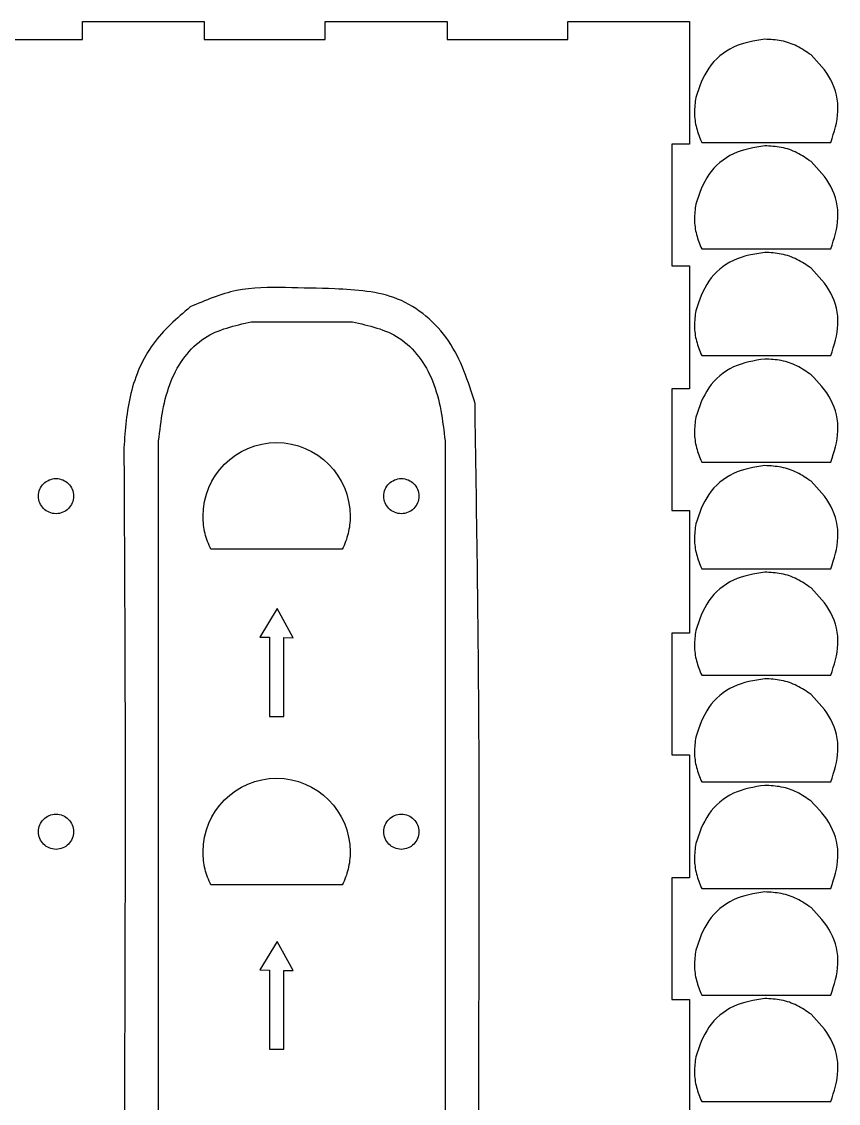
# Model space of a CAD drawing. Extents: x 11 to 585, y 6 to 386.
# Drawn here: x 424.3 to 561.5, y 203.5 to 385.2 of the extents above; entities that cross this region are included whole.
import ezdxf

# ---------------------------------------------------------------- set-up
doc = ezdxf.new("R2010")
doc.units = 0
doc.layers.get('0').update_dxf_attribs({"linetype": 'CONTINUOUS'})

msp = doc.modelspace()

# ---------------------------------------------------------------- linework, layer by layer
at = {"color": 7}
for p, q in [((434.51399, 382.161611), (434.51399, 385.161611)), ((434.51399, 385.161611), (454.98862, 385.161611)), ((454.98862, 385.161611), (454.98862, 382.161611)), ((475.28322, 382.161611), (475.28322, 385.161611)), ((475.28322, 385.161611), (495.757849, 385.161611)), ((495.757849, 385.161611), (495.757849, 382.161611)), ((516.052449, 382.161611), (516.052449, 385.161611)), ((516.052449, 385.161611), (536.482064, 385.161611)), ((536.482064, 385.161611), (536.482064, 364.583279)), ((414.21939, 382.161611), (434.51399, 382.161611)), ((454.98862, 382.161611), (475.28322, 382.161611)), ((495.757849, 382.161611), (516.052449, 382.161611)), ((549.129571, 382.204279), (549.129571, 382.204279)), ((536.482064, 364.583279), (533.48207, 364.583279)), ((533.48207, 364.583279), (533.48207, 344.139945)), ((549.129571, 364.302634), (549.129571, 364.302634)), ((549.129599, 346.400974), (549.129599, 346.400974)), ((533.48207, 344.139945), (536.482064, 344.139945)), ((536.482064, 344.139945), (536.482064, 323.516612)), ((462.880541, 334.734356), (479.854458, 334.734356)), ((549.129599, 328.499294), (549.129599, 328.499294)), ((536.482064, 323.516612), (533.48207, 323.516612)), ((533.48207, 323.516612), (533.48207, 303.073278)), ((447.319456, 128.431746), (447.319456, 314.734367)), ((464.639124, 314.208599), (465.865605, 314.396025)), ((465.865605, 314.396025), (467.12855, 314.459884)), ((467.12855, 314.459884), (468.391466, 314.396025)), ((468.391466, 314.396025), (469.617947, 314.208599)), ((495.41557, 314.734367), (495.41557, 128.431746)), ((441.481295, 313.560021), (441.481295, 313.560021)), ((460.221979, 312.347597), (461.240519, 312.9671)), ((461.240519, 312.9671), (462.320386, 313.487916)), ((462.320386, 313.487916), (463.455314, 313.903821)), ((463.455314, 313.903821), (464.639124, 314.208599)), ((469.617947, 314.208599), (470.801756, 313.903821)), ((470.801756, 313.903821), (471.936685, 313.487916)), ((471.936685, 313.487916), (473.016552, 312.9671)), ((473.016552, 312.9671), (474.035092, 312.347597)), ((457.596296, 309.959148), (458.393659, 310.837401)), ((458.393659, 310.837401), (459.270947, 311.635621)), ((459.270947, 311.635621), (460.221979, 312.347597)), ((474.035092, 312.347597), (474.986124, 311.635621)), ((474.986124, 311.635621), (475.86344, 310.837401)), ((475.86344, 310.837401), (476.660774, 309.959148)), ((456.26624, 307.987439), (456.885068, 309.007088)), ((456.885068, 309.007088), (457.596296, 309.959148)), ((476.660774, 309.959148), (477.372003, 309.007088)), ((477.372003, 309.007088), (477.990831, 307.987439)), ((549.129571, 310.597644), (549.129571, 310.597644)), ((427.49185, 306.872373), (427.639593, 307.115601)), ((427.639593, 307.115601), (427.809434, 307.342699)), ((427.809434, 307.342699), (427.999821, 307.55219)), ((427.999821, 307.55219), (428.209315, 307.742591)), ((428.209315, 307.742591), (428.436419, 307.912413)), ((428.436419, 307.912413), (428.679638, 308.060179)), ((428.679638, 308.060179), (428.937505, 308.184402)), ((428.937505, 308.184402), (429.208551, 308.283603)), ((429.208551, 308.283603), (429.491253, 308.356292)), ((429.491253, 308.356292), (429.784171, 308.400996)), ((429.784171, 308.400996), (430.085782, 308.416236)), ((430.085782, 308.416236), (430.387421, 308.400996)), ((430.387421, 308.400996), (430.680312, 308.356292)), ((430.680312, 308.356292), (430.963014, 308.283603)), ((430.963014, 308.283603), (431.23406, 308.184402)), ((431.23406, 308.184402), (431.491954, 308.060179)), ((431.491954, 308.060179), (431.735174, 307.912413)), ((431.735174, 307.912413), (431.962278, 307.742591)), ((431.962278, 307.742591), (432.171771, 307.55219)), ((432.171771, 307.55219), (432.362158, 307.342699)), ((432.362158, 307.342699), (432.531972, 307.115601)), ((432.531972, 307.115601), (432.679743, 306.872373)), ((455.745991, 306.90642), (456.26624, 307.987439)), ((477.990831, 307.987439), (478.51108, 306.90642)), ((485.496306, 306.87243), (485.644049, 307.115657)), ((485.644049, 307.115657), (485.81389, 307.342756)), ((485.81389, 307.342756), (486.004277, 307.552247)), ((486.004277, 307.552247), (486.213771, 307.742648)), ((486.213771, 307.742648), (486.440875, 307.912469)), ((486.440875, 307.912469), (486.684094, 308.060235)), ((486.684094, 308.060235), (486.941961, 308.184458)), ((486.941961, 308.184458), (487.213007, 308.283659)), ((487.213007, 308.283659), (487.495709, 308.356348)), ((487.495709, 308.356348), (487.788627, 308.401052)), ((487.788627, 308.401052), (488.090238, 308.416292)), ((488.090238, 308.416292), (488.391877, 308.401052)), ((488.391877, 308.401052), (488.684768, 308.356348)), ((488.684768, 308.356348), (488.967498, 308.283659)), ((488.967498, 308.283659), (489.238516, 308.184458)), ((489.238516, 308.184458), (489.49641, 308.060235)), ((489.49641, 308.060235), (489.73963, 307.912469)), ((489.73963, 307.912469), (489.966734, 307.742648)), ((489.966734, 307.742648), (490.176227, 307.552247)), ((490.176227, 307.552247), (490.366614, 307.342756)), ((490.366614, 307.342756), (490.536428, 307.115657)), ((490.536428, 307.115657), (490.684199, 306.87243)), ((427.13577, 305.466226), (427.15101, 305.767849)), ((427.15101, 305.164607), (427.13577, 305.466226)), ((427.15101, 305.767849), (427.195714, 306.060756)), ((427.195714, 306.060756), (427.268414, 306.343466)), ((427.268414, 306.343466), (427.367615, 306.614501)), ((427.367615, 306.614501), (427.49185, 306.872373)), ((432.679743, 306.872373), (432.803977, 306.614501)), ((432.803977, 306.614501), (432.90315, 306.343466)), ((432.90315, 306.343466), (432.975851, 306.060756)), ((432.975851, 306.060756), (433.020555, 305.767849)), ((433.020555, 305.767849), (433.035795, 305.466226)), ((433.035795, 305.466226), (433.020555, 305.164607)), ((455.026099, 304.585157), (455.330532, 305.770253)), ((455.330532, 305.770253), (455.745991, 306.90642)), ((478.51108, 306.90642), (478.926539, 305.770253)), ((478.926539, 305.770253), (479.230972, 304.58516)), ((485.140226, 305.466283), (485.155466, 305.767905)), ((485.155466, 305.164663), (485.140226, 305.466283)), ((485.155466, 305.767905), (485.20017, 306.060812)), ((485.20017, 306.060812), (485.27287, 306.343523)), ((485.27287, 306.343523), (485.372071, 306.614558)), ((485.372071, 306.614558), (485.496306, 306.87243)), ((490.684199, 306.87243), (490.808433, 306.614558)), ((490.808433, 306.614558), (490.907606, 306.343523)), ((490.907606, 306.343523), (490.980307, 306.060812)), ((490.980307, 306.060812), (491.025011, 305.767905)), ((491.025011, 305.767905), (491.040251, 305.466283)), ((491.040251, 305.466283), (491.025011, 305.164663)), ((427.195714, 304.8717), (427.15101, 305.164607)), ((427.268414, 304.588989), (427.195714, 304.8717)), ((427.367615, 304.317954), (427.268414, 304.588989)), ((427.49185, 304.060082), (427.367615, 304.317954)), ((427.639593, 303.816855), (427.49185, 304.060082)), ((427.809434, 303.589753), (427.639593, 303.816855)), ((427.999821, 303.380263), (427.809434, 303.589753)), ((432.362158, 303.589753), (432.171771, 303.380263)), ((432.531972, 303.816855), (432.362158, 303.589753)), ((432.679743, 304.060082), (432.531972, 303.816855)), ((432.803977, 304.317954), (432.679743, 304.060082)), ((432.90315, 304.588989), (432.803977, 304.317954)), ((432.975851, 304.8717), (432.90315, 304.588989)), ((433.020555, 305.164607), (432.975851, 304.8717)), ((454.838872, 303.357355), (455.026099, 304.585157)), ((479.230972, 304.58516), (479.418198, 303.357355)), ((485.20017, 304.871756), (485.155466, 305.164663)), ((485.27287, 304.589046), (485.20017, 304.871756)), ((485.372071, 304.318011), (485.27287, 304.589046)), ((485.496306, 304.060139), (485.372071, 304.318011)), ((485.644049, 303.816911), (485.496306, 304.060139)), ((485.81389, 303.58981), (485.644049, 303.816911)), ((486.004277, 303.380319), (485.81389, 303.58981)), ((490.366614, 303.58981), (490.176227, 303.380319)), ((490.536428, 303.816911), (490.366614, 303.58981)), ((490.684199, 304.060139), (490.536428, 303.816911)), ((490.808433, 304.318011), (490.684199, 304.060139)), ((490.907606, 304.589046), (490.808433, 304.318011)), ((490.980307, 304.871756), (490.907606, 304.589046)), ((491.025011, 305.164663), (490.980307, 304.871756)), ((428.209315, 303.189864), (427.999821, 303.380263)), ((428.436419, 303.02004), (428.209315, 303.189864)), ((428.679638, 302.872277), (428.436419, 303.02004)), ((428.937505, 302.748054), (428.679638, 302.872277)), ((429.208551, 302.648853), (428.937505, 302.748054)), ((429.491253, 302.576161), (429.208551, 302.648853)), ((429.784171, 302.531457), (429.491253, 302.576161)), ((430.085782, 302.516217), (429.784171, 302.531457)), ((430.387421, 302.531457), (430.085782, 302.516217)), ((430.680312, 302.576161), (430.387421, 302.531457)), ((430.963014, 302.648853), (430.680312, 302.576161)), ((431.23406, 302.748054), (430.963014, 302.648853)), ((431.491954, 302.872277), (431.23406, 302.748054)), ((431.735174, 303.02004), (431.491954, 302.872277)), ((431.962278, 303.189864), (431.735174, 303.02004)), ((432.171771, 303.380263), (431.962278, 303.189864)), ((454.780311, 301.719568), (454.774667, 302.093061)), ((454.774667, 302.093061), (454.77509, 302.093061)), ((454.77509, 302.093061), (454.838872, 303.357355)), ((454.797245, 301.34896), (454.780311, 301.719568)), ((479.418198, 303.357355), (479.482009, 302.093061)), ((479.476364, 301.71967), (479.459996, 301.349126)), ((479.482009, 302.093061), (479.476364, 301.71967)), ((486.213771, 303.189921), (486.004277, 303.380319)), ((486.440875, 303.020096), (486.213771, 303.189921)), ((486.684094, 302.872333), (486.440875, 303.020096)), ((486.941961, 302.74811), (486.684094, 302.872333)), ((487.213007, 302.648909), (486.941961, 302.74811)), ((487.495709, 302.576217), (487.213007, 302.648909)), ((487.788627, 302.531513), (487.495709, 302.576217)), ((488.090238, 302.516273), (487.788627, 302.531513)), ((488.391877, 302.531513), (488.090238, 302.516273)), ((488.684768, 302.576217), (488.391877, 302.531513)), ((488.967498, 302.648909), (488.684768, 302.576217)), ((489.238516, 302.74811), (488.967498, 302.648909)), ((489.49641, 302.872333), (489.238516, 302.74811)), ((489.73963, 303.020096), (489.49641, 302.872333)), ((489.966734, 303.189921), (489.73963, 303.020096)), ((490.176227, 303.380319), (489.966734, 303.189921)), ((533.48207, 303.073278), (536.482064, 303.073278)), ((536.482064, 303.073278), (536.482064, 282.449946)), ((454.825185, 300.981374), (454.797245, 301.34896)), ((454.863764, 300.616943), (454.825185, 300.981374)), ((454.912956, 300.255811), (454.863764, 300.616943)), ((454.972561, 299.898109), (454.912956, 300.255811)), ((455.042411, 299.543979), (454.972561, 299.898109)), ((479.287614, 299.898281), (479.218752, 299.544109)), ((479.346316, 300.256009), (479.287614, 299.898281)), ((479.394718, 300.617155), (479.346316, 300.256009)), ((479.43262, 300.981574), (479.394718, 300.617155)), ((479.459996, 301.349126), (479.43262, 300.981574)), ((455.122308, 299.193558), (455.042411, 299.543979)), ((455.212055, 298.846981), (455.122308, 299.193558)), ((455.31151, 298.504388), (455.212055, 298.846981)), ((455.42042, 298.165914), (455.31151, 298.504388)), ((455.538642, 297.831698), (455.42042, 298.165914)), ((478.844695, 298.165857), (478.72729, 297.83161)), ((478.952673, 298.504371), (478.844695, 298.165857)), ((479.051112, 298.847012), (478.952673, 298.504371)), ((479.139871, 299.19364), (479.051112, 298.847012)), ((479.218752, 299.544109), (479.139871, 299.19364)), ((455.666009, 297.501879), (455.538642, 297.831698)), ((455.802294, 297.176589), (455.666009, 297.501879)), ((455.947328, 296.855971), (455.802294, 297.176589)), ((456.100914, 296.540158), (455.947328, 296.855971)), ((457.480049, 296.540158), (456.100914, 296.540158)), ((458.859184, 296.540158), (457.480049, 296.540158)), ((460.238292, 296.540158), (458.859184, 296.540158)), ((461.617427, 296.540158), (460.238292, 296.540158)), ((462.996562, 296.540158), (461.617427, 296.540158)), ((464.375698, 296.540158), (462.996562, 296.540158)), ((465.754805, 296.540158), (464.375698, 296.540158)), ((467.13394, 296.540158), (465.754805, 296.540158)), ((468.513075, 296.540158), (467.13394, 296.540158)), ((469.892211, 296.540158), (468.513075, 296.540158)), ((471.271318, 296.540158), (469.892211, 296.540158)), ((472.650453, 296.540158), (471.271318, 296.540158)), ((474.029588, 296.540158), (472.650453, 296.540158)), ((475.408724, 296.540158), (474.029588, 296.540158)), ((476.787831, 296.540158), (475.408724, 296.540158)), ((478.166966, 296.540158), (476.787831, 296.540158)), ((478.320354, 296.855909), (478.166966, 296.540158)), ((478.464993, 297.176493), (478.320354, 296.855909)), ((478.600685, 297.501774), (478.464993, 297.176493)), ((478.72729, 297.83161), (478.600685, 297.501774)), ((549.129571, 292.695998), (549.129571, 292.695998)), ((536.482064, 282.449946), (533.48207, 282.449946)), ((533.48207, 282.449946), (533.48207, 262.006612)), ((549.129599, 274.794321), (549.129599, 274.794321)), ((533.48207, 262.006612), (536.482064, 262.006612)), ((536.482064, 262.006612), (536.482064, 241.383279)), ((464.639124, 257.837701), (465.865605, 258.025128)), ((465.865605, 258.025128), (467.12855, 258.088986)), ((467.12855, 258.088986), (468.391466, 258.025128)), ((468.391466, 258.025128), (469.617947, 257.837701)), ((460.221979, 255.9767), (461.240519, 256.596203)), ((461.240519, 256.596203), (462.320386, 257.117019)), ((462.320386, 257.117019), (463.455314, 257.532924)), ((463.455314, 257.532924), (464.639124, 257.837701)), ((469.617947, 257.837701), (470.801756, 257.532924)), ((470.801756, 257.532924), (471.936685, 257.117019)), ((471.936685, 257.117019), (473.016552, 256.596203)), ((473.016552, 256.596203), (474.035092, 255.9767)), ((549.129599, 256.892672), (549.129599, 256.892672)), ((457.596296, 253.58825), (458.393659, 254.466503)), ((458.393659, 254.466503), (459.270947, 255.264724)), ((459.270947, 255.264724), (460.221979, 255.9767)), ((474.035092, 255.9767), (474.986124, 255.264724)), ((474.986124, 255.264724), (475.86344, 254.466503)), ((475.86344, 254.466503), (476.660774, 253.58825)), ((456.26624, 251.616542), (456.885068, 252.636191)), ((456.885068, 252.636191), (457.596296, 253.58825)), ((476.660774, 253.58825), (477.372003, 252.636191)), ((477.372003, 252.636191), (477.990831, 251.616542)), ((427.49185, 250.501476), (427.639593, 250.744703)), ((427.639593, 250.744703), (427.809434, 250.971802)), ((427.809434, 250.971802), (427.999821, 251.181293)), ((427.999821, 251.181293), (428.209315, 251.371694)), ((428.209315, 251.371694), (428.436419, 251.541516)), ((428.436419, 251.541516), (428.679638, 251.689281)), ((428.679638, 251.689281), (428.937505, 251.813504)), ((428.937505, 251.813504), (429.208551, 251.912706)), ((429.208551, 251.912706), (429.491253, 251.985395)), ((429.491253, 251.985395), (429.784171, 252.030099)), ((429.784171, 252.030099), (430.085782, 252.045339)), ((430.085782, 252.045339), (430.387421, 252.030099)), ((430.387421, 252.030099), (430.680312, 251.985395)), ((430.680312, 251.985395), (430.963014, 251.912706)), ((430.963014, 251.912706), (431.23406, 251.813504)), ((431.23406, 251.813504), (431.491954, 251.689281)), ((431.491954, 251.689281), (431.735174, 251.541516)), ((431.735174, 251.541516), (431.962278, 251.371694)), ((431.962278, 251.371694), (432.171771, 251.181293)), ((432.171771, 251.181293), (432.362158, 250.971802)), ((432.362158, 250.971802), (432.531972, 250.744703)), ((432.531972, 250.744703), (432.679743, 250.501476)), ((455.745991, 250.535523), (456.26624, 251.616542)), ((477.990831, 251.616542), (478.51108, 250.535523)), ((485.496306, 250.501532), (485.644049, 250.74476)), ((485.644049, 250.74476), (485.81389, 250.971858)), ((485.81389, 250.971858), (486.004277, 251.181349)), ((486.004277, 251.181349), (486.213771, 251.37175)), ((486.213771, 251.37175), (486.440875, 251.541572)), ((486.440875, 251.541572), (486.684094, 251.689338)), ((486.684094, 251.689338), (486.941961, 251.813561)), ((486.941961, 251.813561), (487.213007, 251.912762)), ((487.213007, 251.912762), (487.495709, 251.985451)), ((487.495709, 251.985451), (487.788627, 252.030155)), ((487.788627, 252.030155), (488.090238, 252.045395)), ((488.090238, 252.045395), (488.391877, 252.030155)), ((488.391877, 252.030155), (488.684768, 251.985451)), ((488.684768, 251.985451), (488.967498, 251.912762)), ((488.967498, 251.912762), (489.238516, 251.813561)), ((489.238516, 251.813561), (489.49641, 251.689338)), ((489.49641, 251.689338), (489.73963, 251.541572)), ((489.73963, 251.541572), (489.966734, 251.37175)), ((489.966734, 251.37175), (490.176227, 251.181349)), ((490.176227, 251.181349), (490.366614, 250.971858)), ((490.366614, 250.971858), (490.536428, 250.74476)), ((490.536428, 250.74476), (490.684199, 250.501532)), ((427.13577, 249.095329), (427.15101, 249.396951)), ((427.15101, 248.79371), (427.13577, 249.095329)), ((427.15101, 249.396951), (427.195714, 249.689858)), ((427.195714, 249.689858), (427.268414, 249.972569)), ((427.268414, 249.972569), (427.367615, 250.243604)), ((427.367615, 250.243604), (427.49185, 250.501476)), ((432.679743, 250.501476), (432.803977, 250.243604)), ((432.803977, 250.243604), (432.90315, 249.972569)), ((432.90315, 249.972569), (432.975851, 249.689858)), ((432.975851, 249.689858), (433.020555, 249.396951)), ((433.020555, 249.396951), (433.035795, 249.095329)), ((433.035795, 249.095329), (433.020555, 248.79371)), ((455.026099, 248.214259), (455.330532, 249.399356)), ((455.330532, 249.399356), (455.745991, 250.535523)), ((478.51108, 250.535523), (478.926539, 249.399356)), ((478.926539, 249.399356), (479.230972, 248.214259)), ((485.140226, 249.095385), (485.155466, 249.397008)), ((485.155466, 248.793766), (485.140226, 249.095385)), ((485.155466, 249.397008), (485.20017, 249.689915)), ((485.20017, 249.689915), (485.27287, 249.972625)), ((485.27287, 249.972625), (485.372071, 250.24366)), ((485.372071, 250.24366), (485.496306, 250.501532)), ((490.684199, 250.501532), (490.808433, 250.24366)), ((490.808433, 250.24366), (490.907606, 249.972625)), ((490.907606, 249.972625), (490.980307, 249.689915)), ((490.980307, 249.689915), (491.025011, 249.397008)), ((491.025011, 249.397008), (491.040251, 249.095385)), ((491.040251, 249.095385), (491.025011, 248.793766)), ((427.195714, 248.500803), (427.15101, 248.79371)), ((427.268414, 248.218092), (427.195714, 248.500803)), ((427.367615, 247.947057), (427.268414, 248.218092)), ((427.49185, 247.689185), (427.367615, 247.947057)), ((427.639593, 247.445957), (427.49185, 247.689185)), ((427.809434, 247.218856), (427.639593, 247.445957)), ((427.999821, 247.009365), (427.809434, 247.218856)), ((432.362158, 247.218856), (432.171771, 247.009365)), ((432.531972, 247.445957), (432.362158, 247.218856)), ((432.679743, 247.689185), (432.531972, 247.445957)), ((432.803977, 247.947057), (432.679743, 247.689185)), ((432.90315, 248.218092), (432.803977, 247.947057)), ((432.975851, 248.500803), (432.90315, 248.218092)), ((433.020555, 248.79371), (432.975851, 248.500803)), ((454.838872, 246.986457), (455.026099, 248.214259)), ((479.230972, 248.214259), (479.418198, 246.986457)), ((485.20017, 248.500859), (485.155466, 248.793766)), ((485.27287, 248.218149), (485.20017, 248.500859)), ((485.372071, 247.947114), (485.27287, 248.218149)), ((485.496306, 247.689241), (485.372071, 247.947114)), ((485.644049, 247.446014), (485.496306, 247.689241)), ((485.81389, 247.218913), (485.644049, 247.446014)), ((486.004277, 247.009422), (485.81389, 247.218913)), ((490.366614, 247.218913), (490.176227, 247.009422)), ((490.536428, 247.446014), (490.366614, 247.218913)), ((490.684199, 247.689241), (490.536428, 247.446014)), ((490.808433, 247.947114), (490.684199, 247.689241)), ((490.907606, 248.218149), (490.808433, 247.947114)), ((490.980307, 248.500859), (490.907606, 248.218149)), ((491.025011, 248.793766), (490.980307, 248.500859)), ((428.209315, 246.818967), (427.999821, 247.009365)), ((428.436419, 246.649143), (428.209315, 246.818967)), ((428.679638, 246.501379), (428.436419, 246.649143)), ((428.937505, 246.377157), (428.679638, 246.501379)), ((429.208551, 246.277955), (428.937505, 246.377157)), ((429.491253, 246.205263), (429.208551, 246.277955)), ((429.784171, 246.160559), (429.491253, 246.205263)), ((430.085782, 246.145348), (429.784171, 246.160559)), ((430.387421, 246.160559), (430.085782, 246.145348)), ((430.680312, 246.205263), (430.387421, 246.160559)), ((430.963014, 246.277955), (430.680312, 246.205263)), ((431.23406, 246.377157), (430.963014, 246.277955)), ((431.491954, 246.501379), (431.23406, 246.377157)), ((431.735174, 246.649143), (431.491954, 246.501379)), ((431.962278, 246.818967), (431.735174, 246.649143)), ((432.171771, 247.009365), (431.962278, 246.818967)), ((454.780311, 245.348671), (454.774667, 245.722164)), ((454.774667, 245.722164), (454.77509, 245.722164)), ((454.77509, 245.722164), (454.838872, 246.986457)), ((454.797245, 244.978062), (454.780311, 245.348671)), ((479.418198, 246.986457), (479.482009, 245.722164)), ((479.476364, 245.348773), (479.459996, 244.978229)), ((479.482009, 245.722164), (479.476364, 245.348773)), ((486.213771, 246.819023), (486.004277, 247.009422)), ((486.440875, 246.649199), (486.213771, 246.819023)), ((486.684094, 246.501436), (486.440875, 246.649199)), ((486.941961, 246.377213), (486.684094, 246.501436)), ((487.213007, 246.278012), (486.941961, 246.377213)), ((487.495709, 246.20532), (487.213007, 246.278012)), ((487.788627, 246.160616), (487.495709, 246.20532)), ((488.090238, 246.145404), (487.788627, 246.160616)), ((488.391877, 246.160616), (488.090238, 246.145404)), ((488.684768, 246.20532), (488.391877, 246.160616)), ((488.967498, 246.278012), (488.684768, 246.20532)), ((489.238516, 246.377213), (488.967498, 246.278012)), ((489.49641, 246.501436), (489.238516, 246.377213)), ((489.73963, 246.649199), (489.49641, 246.501436)), ((489.966734, 246.819023), (489.73963, 246.649199)), ((490.176227, 247.009422), (489.966734, 246.819023)), ((454.825185, 244.610476), (454.797245, 244.978062)), ((454.863764, 244.246046), (454.825185, 244.610476)), ((454.912956, 243.884914), (454.863764, 244.246046)), ((454.972561, 243.527212), (454.912956, 243.884914)), ((455.042411, 243.173082), (454.972561, 243.527212)), ((479.287614, 243.527384), (479.218752, 243.173212)), ((479.346316, 243.885112), (479.287614, 243.527384)), ((479.394718, 244.246257), (479.346316, 243.885112)), ((479.43262, 244.610677), (479.394718, 244.246257)), ((479.459996, 244.978229), (479.43262, 244.610677)), ((455.122308, 242.822661), (455.042411, 243.173082)), ((455.212055, 242.476083), (455.122308, 242.822661)), ((455.31151, 242.133491), (455.212055, 242.476083)), ((455.42042, 241.795016), (455.31151, 242.133491)), ((455.538642, 241.4608), (455.42042, 241.795016)), ((478.844695, 241.79496), (478.72729, 241.460713)), ((478.952673, 242.133474), (478.844695, 241.79496)), ((479.051112, 242.476114), (478.952673, 242.133474)), ((479.139871, 242.822743), (479.051112, 242.476114)), ((479.218752, 243.173212), (479.139871, 242.822743)), ((455.666009, 241.130981), (455.538642, 241.4608)), ((455.802294, 240.805692), (455.666009, 241.130981)), ((455.947328, 240.485073), (455.802294, 240.805692)), ((456.100914, 240.169261), (455.947328, 240.485073)), ((457.480049, 240.169261), (456.100914, 240.169261)), ((458.859184, 240.169261), (457.480049, 240.169261)), ((460.238292, 240.169261), (458.859184, 240.169261)), ((461.617427, 240.169261), (460.238292, 240.169261)), ((462.996562, 240.169261), (461.617427, 240.169261)), ((464.375698, 240.169261), (462.996562, 240.169261)), ((465.754805, 240.169261), (464.375698, 240.169261)), ((467.13394, 240.169261), (465.754805, 240.169261)), ((468.513075, 240.169261), (467.13394, 240.169261)), ((469.892211, 240.169261), (468.513075, 240.169261)), ((471.271318, 240.169261), (469.892211, 240.169261)), ((472.650453, 240.169261), (471.271318, 240.169261)), ((474.029588, 240.169261), (472.650453, 240.169261)), ((475.408724, 240.169261), (474.029588, 240.169261)), ((476.787831, 240.169261), (475.408724, 240.169261)), ((478.166966, 240.169261), (476.787831, 240.169261)), ((478.320354, 240.485011), (478.166966, 240.169261)), ((478.464993, 240.805596), (478.320354, 240.485011)), ((478.600685, 241.130877), (478.464993, 240.805596)), ((478.72729, 241.460713), (478.600685, 241.130877)), ((536.482064, 241.383279), (533.48207, 241.383279)), ((533.48207, 241.383279), (533.48207, 220.939946)), ((549.129571, 238.991017), (549.129571, 238.991017)), ((533.48207, 220.939946), (536.482064, 220.939946)), ((536.482064, 220.939946), (536.482064, 200.316613)), ((549.129571, 221.089334), (549.129571, 221.089334))]:
    msp.add_line(p, q, dxfattribs=at)
at = {"color": 1}
for p, q in [((467.251824, 286.569956), (464.332574, 281.798636)), ((469.924102, 281.657525), (467.251824, 286.569956)), ((467.251824, 286.569956), (467.251824, 286.569956)), ((464.332574, 281.798636), (465.928879, 281.754539)), ((465.928879, 281.754539), (465.928879, 268.472456)), ((468.327768, 268.472456), (468.327768, 281.701622)), ((468.327768, 281.701622), (469.924102, 281.657525)), ((465.928879, 268.472456), (468.327768, 268.472456)), ((467.251824, 230.680871), (464.332574, 225.909551)), ((469.924102, 225.76844), (467.251824, 230.680871)), ((467.251824, 230.680871), (467.251824, 230.680871)), ((464.332574, 225.909551), (465.928879, 225.865454)), ((465.928879, 225.865454), (465.928879, 212.583371)), ((468.327768, 212.583371), (468.327768, 225.812538)), ((468.327768, 225.812538), (469.924102, 225.76844)), ((465.928879, 212.583371), (468.327768, 212.583371))]:
    msp.add_line(p, q, dxfattribs=at)
at = {"color": 7}
for points, knots in [([(549.129571, 382.204279), (547.325331, 381.919566), (543.710762, 381.349178), (539.284079, 377.621193), (538.11621, 374.149179), (537.532806, 372.414749)], [0, 0, 0, 0, 5.413693, 10.845652, 16.267751, 16.267751, 16.267751, 16.267751]), ([(556.886844, 379.561753), (556.12248, 380.089284), (554.59336, 381.144614), (551.914688, 382.052013), (550.058335, 382.153502), (549.129571, 382.204279)], [0, 0, 0, 0, 2.777816, 5.557053, 8.339814, 8.339814, 8.339814, 8.339814]), ([(560.215627, 364.886752), (560.776967, 366.608034), (561.900422, 370.052976), (560.637001, 375.6327), (558.135948, 378.253063), (556.886844, 379.561753)], [0, 0, 0, 0, 5.36726, 10.741937, 16.104398, 16.104398, 16.104398, 16.104398]), ([(537.532806, 372.414749), (537.425574, 371.564366), (537.210825, 369.861343), (537.54224, 367.272792), (538.196476, 365.682204), (538.52366, 364.886752)], [0, 0, 0, 0, 2.565422, 5.137653, 7.710908, 7.710908, 7.710908, 7.710908]), ([(549.129571, 364.302634), (547.325331, 364.01792), (543.710762, 363.447533), (539.284079, 359.719548), (538.11621, 356.247534), (537.532806, 354.513104)], [0, 0, 0, 0, 5.413693, 10.845652, 16.267751, 16.267751, 16.267751, 16.267751]), ([(538.52366, 364.886752), (540.933876, 364.886752), (545.754309, 364.886752), (552.984965, 364.886752), (557.805405, 364.886752), (560.215627, 364.886752)], [0, 0, 0, 0, 7.230647, 14.461301, 21.691967, 21.691967, 21.691967, 21.691967]), ([(556.886844, 361.660108), (556.12248, 362.187638), (554.59336, 363.242969), (551.914688, 364.150367), (550.058335, 364.251857), (549.129571, 364.302634)], [0, 0, 0, 0, 2.777816, 5.557053, 8.339814, 8.339814, 8.339814, 8.339814]), ([(560.215627, 346.985103), (560.776966, 348.706385), (561.900422, 352.151328), (560.637001, 357.731054), (558.135948, 360.351417), (556.886844, 361.660108)], [0, 0, 0, 0, 5.367261, 10.74194, 16.104401, 16.104401, 16.104401, 16.104401]), ([(537.532806, 354.513104), (537.425574, 353.662721), (537.210825, 351.959696), (537.54224, 349.371144), (538.196476, 347.780556), (538.52366, 346.985103)], [0, 0, 0, 0, 2.565424, 5.137656, 7.710912, 7.710912, 7.710912, 7.710912]), ([(549.129599, 346.400974), (547.325352, 346.116261), (543.710775, 345.545875), (539.28408, 341.81789), (538.11621, 338.345874), (537.532806, 336.611444)], [0, 0, 0, 0, 5.413713, 10.845677, 16.267776, 16.267776, 16.267776, 16.267776]), ([(538.52366, 346.985103), (540.933876, 346.985103), (545.754309, 346.985103), (552.984965, 346.985103), (557.805405, 346.985103), (560.215627, 346.985103)], [0, 0, 0, 0, 7.230647, 14.461301, 21.691967, 21.691967, 21.691967, 21.691967]), ([(556.886872, 343.758448), (556.122508, 344.285978), (554.593388, 345.341308), (551.914716, 346.248707), (550.058364, 346.350197), (549.129599, 346.400974)], [0, 0, 0, 0, 2.777816, 5.557053, 8.339814, 8.339814, 8.339814, 8.339814]), ([(560.215655, 329.083446), (560.776995, 330.804727), (561.90045, 334.24967), (560.637029, 339.829394), (558.135976, 342.449757), (556.886872, 343.758448)], [0, 0, 0, 0, 5.36726, 10.741938, 16.104399, 16.104399, 16.104399, 16.104399]), ([(476.883674, 340.291771), (474.145166, 340.364619), (468.665936, 340.510372), (460.285356, 340.558182), (455.181139, 338.355949), (452.630342, 337.255399)], [0, 0, 0, 0, 8.244939, 16.496547, 24.739673, 24.739673, 24.739673, 24.739673]), ([(500.453942, 321.052823), (499.301646, 324.722588), (497.033544, 331.945903), (487.910441, 339.705652), (480.520713, 340.098447), (476.883674, 340.291771)], [0, 0, 0, 0, 11.411322, 22.461275, 33.170695, 33.170695, 33.170695, 33.170695]), ([(452.630342, 337.255399), (450.379722, 335.31509), (445.805227, 331.371318), (442.132544, 322.738869), (441.699231, 316.631659), (441.481295, 313.560021)], [0, 0, 0, 0, 8.823399, 17.933982, 27.15281, 27.15281, 27.15281, 27.15281]), ([(537.532806, 336.611444), (537.425574, 335.761061), (537.210825, 334.058037), (537.542239, 331.469486), (538.196476, 329.878898), (538.52366, 329.083446)], [0, 0, 0, 0, 2.565422, 5.137654, 7.710909, 7.710909, 7.710909, 7.710909]), ([(447.319456, 314.734367), (447.710875, 318.171498), (448.446424, 324.63051), (454.262326, 332.841267), (460.092381, 334.121905), (462.880541, 334.734356)], [0, 0, 0, 0, 10.329228, 19.410555, 27.734376, 27.734376, 27.734376, 27.734376]), ([(479.854458, 334.734356), (482.642619, 334.121905), (488.472678, 332.841267), (494.288596, 324.630514), (495.024149, 318.171499), (495.41557, 314.734367)], [0, 0, 0, 0, 8.323828, 17.405163, 27.734392, 27.734392, 27.734392, 27.734392]), ([(538.52366, 329.083446), (540.933878, 329.083446), (545.754319, 329.083446), (552.984984, 329.083446), (557.80543, 329.083446), (560.215655, 329.083446)], [0, 0, 0, 0, 7.230655, 14.461322, 21.691995, 21.691995, 21.691995, 21.691995]), ([(549.129599, 328.499294), (547.325352, 328.214581), (543.710775, 327.644195), (539.28408, 323.916208), (538.11621, 320.444191), (537.532806, 318.709761)], [0, 0, 0, 0, 5.413713, 10.845678, 16.267778, 16.267778, 16.267778, 16.267778]), ([(556.886872, 325.856768), (556.122508, 326.384298), (554.593388, 327.439628), (551.914716, 328.347027), (550.058364, 328.448517), (549.129599, 328.499294)], [0, 0, 0, 0, 2.777816, 5.557053, 8.339814, 8.339814, 8.339814, 8.339814]), ([(560.215655, 311.18176), (560.776995, 312.903042), (561.90045, 316.347986), (560.637029, 321.927712), (558.135976, 324.548076), (556.886872, 325.856768)], [0, 0, 0, 0, 5.367262, 10.741942, 16.104404, 16.104404, 16.104404, 16.104404]), ([(501.002074, 159.219743), (501.029894, 177.201967), (501.085535, 213.166705), (501.275799, 267.113765), (500.727885, 303.073779), (500.453942, 321.052823)], [0, 0, 0, 0, 53.947056, 107.894982, 161.83713, 161.83713, 161.83713, 161.83713]), ([(537.532806, 318.709761), (537.425574, 317.859378), (537.210825, 316.156354), (537.54224, 313.567802), (538.196476, 311.977213), (538.52366, 311.18176)], [0, 0, 0, 0, 2.565422, 5.137654, 7.710912, 7.710912, 7.710912, 7.710912]), ([(441.481295, 313.560021), (441.591056, 292.39331), (441.810581, 250.059426), (441.408002, 186.558414), (441.896571, 144.227045), (442.140848, 123.062053)], [0, 0, 0, 0, 63.500696, 127.002775, 190.500699, 190.500699, 190.500699, 190.500699]), ([(538.52366, 311.18176), (540.933878, 311.18176), (545.754319, 311.18176), (552.984984, 311.18176), (557.80543, 311.18176), (560.215655, 311.18176)], [0, 0, 0, 0, 7.230655, 14.461322, 21.691995, 21.691995, 21.691995, 21.691995]), ([(549.129571, 310.597644), (547.325331, 310.312931), (543.710762, 309.742543), (539.284079, 306.014559), (538.11621, 302.542545), (537.532806, 300.808115)], [0, 0, 0, 0, 5.413693, 10.845652, 16.267751, 16.267751, 16.267751, 16.267751]), ([(556.886844, 307.955119), (556.12248, 308.482649), (554.59336, 309.537979), (551.914688, 310.445378), (550.058335, 310.546868), (549.129571, 310.597644)], [0, 0, 0, 0, 2.777816, 5.557053, 8.339814, 8.339814, 8.339814, 8.339814]), ([(560.215627, 293.280116), (560.776967, 295.001398), (561.900422, 298.446341), (560.637001, 304.026065), (558.135948, 306.646428), (556.886844, 307.955119)], [0, 0, 0, 0, 5.36726, 10.741938, 16.104399, 16.104399, 16.104399, 16.104399]), ([(537.532806, 300.808115), (537.425574, 299.957731), (537.210825, 298.254708), (537.542239, 295.666156), (538.196476, 294.075568), (538.52366, 293.280116)], [0, 0, 0, 0, 2.565422, 5.137654, 7.710909, 7.710909, 7.710909, 7.710909]), ([(549.129571, 292.695998), (547.32533, 292.411285), (543.710762, 291.840897), (539.284078, 288.112911), (538.11621, 284.640896), (537.532806, 282.906466)], [0, 0, 0, 0, 5.413693, 10.845652, 16.267754, 16.267754, 16.267754, 16.267754]), ([(538.52366, 293.280116), (540.933876, 293.280116), (545.754309, 293.280116), (552.984965, 293.280116), (557.805405, 293.280116), (560.215627, 293.280116)], [0, 0, 0, 0, 7.230647, 14.461301, 21.691967, 21.691967, 21.691967, 21.691967]), ([(556.886844, 290.053473), (556.12248, 290.581003), (554.59336, 291.636333), (551.914688, 292.543732), (550.058335, 292.645221), (549.129571, 292.695998)], [0, 0, 0, 0, 2.777816, 5.557053, 8.339814, 8.339814, 8.339814, 8.339814]), ([(560.215627, 275.378464), (560.776967, 277.099747), (561.900422, 280.544691), (560.637002, 286.124418), (558.135948, 288.744782), (556.886844, 290.053473)], [0, 0, 0, 0, 5.367263, 10.741943, 16.104404, 16.104404, 16.104404, 16.104404]), ([(537.532806, 282.906466), (537.425574, 282.056083), (537.210825, 280.353059), (537.54224, 277.764507), (538.196476, 276.173918), (538.52366, 275.378464)], [0, 0, 0, 0, 2.565422, 5.137654, 7.710912, 7.710912, 7.710912, 7.710912]), ([(549.129599, 274.794321), (547.325352, 274.509608), (543.710775, 273.939223), (539.28408, 270.211238), (538.11621, 266.739222), (537.532806, 265.004791)], [0, 0, 0, 0, 5.413713, 10.845677, 16.267776, 16.267776, 16.267776, 16.267776]), ([(538.52366, 275.378464), (540.933876, 275.378464), (545.754309, 275.378464), (552.984965, 275.378464), (557.805405, 275.378464), (560.215627, 275.378464)], [0, 0, 0, 0, 7.230647, 14.461301, 21.691967, 21.691967, 21.691967, 21.691967]), ([(556.886872, 272.151795), (556.122508, 272.679325), (554.593388, 273.734655), (551.914716, 274.642054), (550.058364, 274.743544), (549.129599, 274.794321)], [0, 0, 0, 0, 2.777816, 5.557053, 8.339814, 8.339814, 8.339814, 8.339814]), ([(560.215655, 257.476793), (560.776995, 259.198075), (561.90045, 262.643017), (560.637029, 268.222742), (558.135976, 270.843105), (556.886872, 272.151795)], [0, 0, 0, 0, 5.36726, 10.741938, 16.104399, 16.104399, 16.104399, 16.104399]), ([(537.532806, 265.004791), (537.425574, 264.154408), (537.210825, 262.451384), (537.542239, 259.862833), (538.196476, 258.272245), (538.52366, 257.476793)], [0, 0, 0, 0, 2.565422, 5.137654, 7.710909, 7.710909, 7.710909, 7.710909]), ([(549.129599, 256.892672), (547.325352, 256.607959), (543.710775, 256.037573), (539.28408, 252.309586), (538.11621, 248.83757), (537.532806, 247.103139)], [0, 0, 0, 0, 5.413713, 10.845678, 16.267778, 16.267778, 16.267778, 16.267778]), ([(538.52366, 257.476793), (540.933878, 257.476793), (545.754319, 257.476793), (552.984984, 257.476793), (557.80543, 257.476793), (560.215655, 257.476793)], [0, 0, 0, 0, 7.230655, 14.461322, 21.691995, 21.691995, 21.691995, 21.691995]), ([(556.886872, 254.250146), (556.122508, 254.777676), (554.593388, 255.833006), (551.914716, 256.740405), (550.058364, 256.841895), (549.129599, 256.892672)], [0, 0, 0, 0, 2.777816, 5.557053, 8.339814, 8.339814, 8.339814, 8.339814]), ([(560.215655, 239.575138), (560.776995, 241.296421), (561.90045, 244.741364), (560.637029, 250.321091), (558.135976, 252.941455), (556.886872, 254.250146)], [0, 0, 0, 0, 5.367262, 10.741942, 16.104404, 16.104404, 16.104404, 16.104404]), ([(537.532806, 247.103139), (537.425574, 246.252756), (537.210825, 244.549733), (537.54224, 241.961181), (538.196476, 240.370591), (538.52366, 239.575138)], [0, 0, 0, 0, 2.565422, 5.137654, 7.710912, 7.710912, 7.710912, 7.710912]), ([(549.129571, 238.991017), (547.325331, 238.706304), (543.710762, 238.135916), (539.284079, 234.407931), (538.11621, 230.935917), (537.532806, 229.201487)], [0, 0, 0, 0, 5.413693, 10.845652, 16.267751, 16.267751, 16.267751, 16.267751]), ([(538.52366, 239.575138), (540.933878, 239.575138), (545.754319, 239.575138), (552.984984, 239.575138), (557.80543, 239.575138), (560.215655, 239.575138)], [0, 0, 0, 0, 7.230655, 14.461322, 21.691995, 21.691995, 21.691995, 21.691995]), ([(556.886844, 236.348491), (556.12248, 236.876022), (554.59336, 237.931352), (551.914688, 238.838751), (550.058335, 238.94024), (549.129571, 238.991017)], [0, 0, 0, 0, 2.777816, 5.557053, 8.339814, 8.339814, 8.339814, 8.339814]), ([(560.215627, 221.673489), (560.776967, 223.394771), (561.900422, 226.839713), (560.637001, 232.419438), (558.135948, 235.039801), (556.886844, 236.348491)], [0, 0, 0, 0, 5.36726, 10.741938, 16.104399, 16.104399, 16.104399, 16.104399]), ([(537.532806, 229.201487), (537.425574, 228.351104), (537.210825, 226.64808), (537.542239, 224.059529), (538.196476, 222.468941), (538.52366, 221.673489)], [0, 0, 0, 0, 2.565422, 5.137654, 7.710909, 7.710909, 7.710909, 7.710909]), ([(538.52366, 221.673489), (540.933876, 221.673489), (545.754309, 221.673489), (552.984965, 221.673489), (557.805405, 221.673489), (560.215627, 221.673489)], [0, 0, 0, 0, 7.230647, 14.461301, 21.691967, 21.691967, 21.691967, 21.691967]), ([(549.129571, 221.089334), (547.325331, 220.804621), (543.710762, 220.234233), (539.284079, 216.506248), (538.11621, 213.034235), (537.532806, 211.299804)], [0, 0, 0, 0, 5.413693, 10.845652, 16.267751, 16.267751, 16.267751, 16.267751]), ([(556.886844, 218.446809), (556.12248, 218.974339), (554.59336, 220.029669), (551.914688, 220.937068), (550.058335, 221.038557), (549.129571, 221.089334)], [0, 0, 0, 0, 2.777816, 5.557053, 8.339814, 8.339814, 8.339814, 8.339814]), ([(560.215627, 203.771803), (560.776967, 205.493086), (561.900422, 208.938029), (560.637001, 214.517755), (558.135948, 217.138118), (556.886844, 218.446809)], [0, 0, 0, 0, 5.367262, 10.741941, 16.104402, 16.104402, 16.104402, 16.104402]), ([(537.532806, 211.299804), (537.425574, 210.449421), (537.210825, 208.746398), (537.54224, 206.157846), (538.196476, 204.567257), (538.52366, 203.771803)], [0, 0, 0, 0, 2.565422, 5.137654, 7.710912, 7.710912, 7.710912, 7.710912]), ([(538.52366, 203.771803), (540.933876, 203.771803), (545.754309, 203.771803), (552.984965, 203.771803), (557.805405, 203.771803), (560.215627, 203.771803)], [0, 0, 0, 0, 7.230647, 14.461301, 21.691967, 21.691967, 21.691967, 21.691967])]:
    msp.add_open_spline(points, degree=3, knots=knots, dxfattribs=at)

doc.saveas('drawing.dxf')
